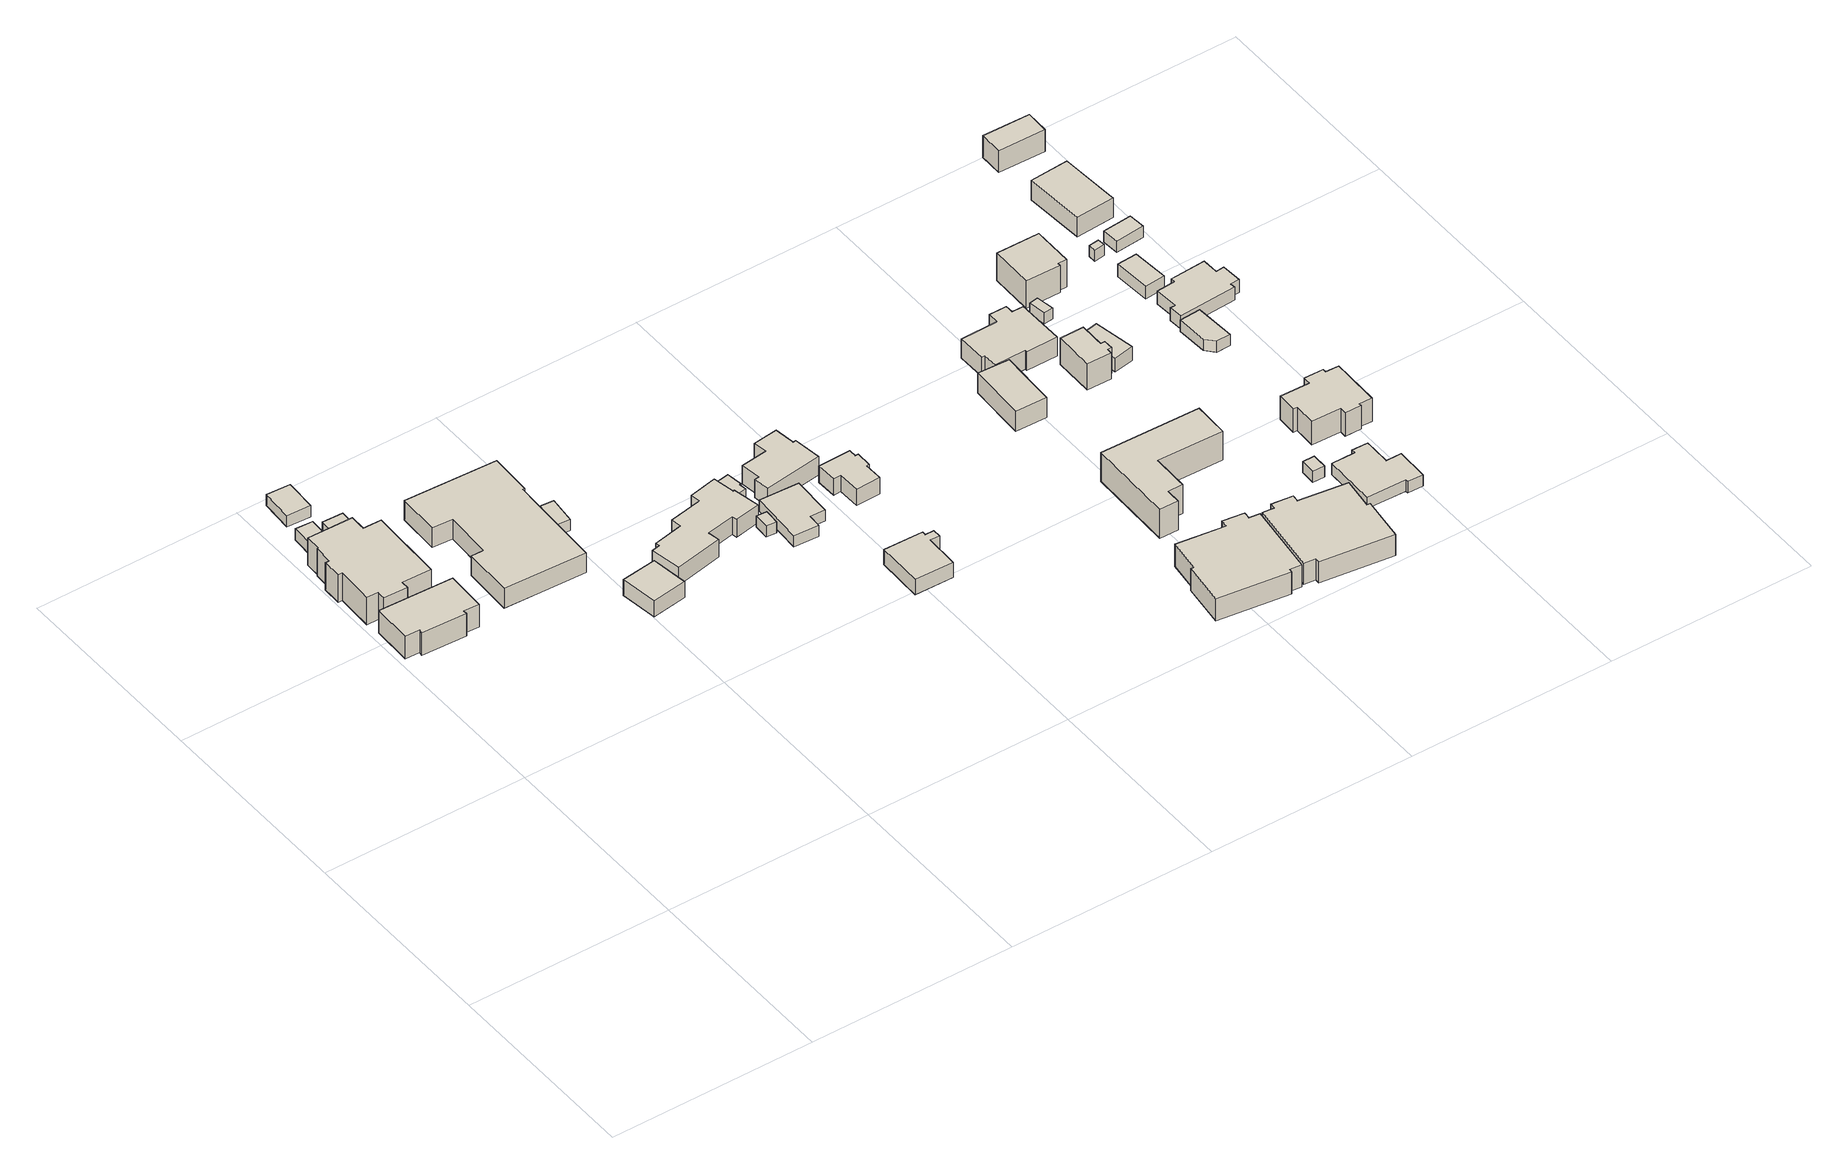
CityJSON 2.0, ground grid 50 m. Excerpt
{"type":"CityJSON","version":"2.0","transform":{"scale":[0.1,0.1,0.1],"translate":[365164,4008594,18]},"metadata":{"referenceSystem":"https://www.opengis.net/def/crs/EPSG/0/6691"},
"CityObjects":{
"building1":{"type":"Building","attributes":{"枝番":1,"利根川水系渡良瀬川洪水浸水想定区域（想定最大規模）.規模":"L2","利根川水系渡良瀬川洪水浸水想定区域（想定最大規模）.浸水ランク":"1","利根川水系渡良瀬川洪水浸水想定区域（想定最大規模）.浸水深":0.31,"利根川水系利根川洪水浸水想定区域（計画規模）.規模":"L1","利根川水系利根川洪水浸水想定区域（計画規模）.浸水ランク":"2","利根川水系利根川洪水浸水想定区域（計画規模）.浸水深":2.69,"利根川水系利根川洪水浸水想定区域（想定最大規模）.規模":"L2","利根川水系利根川洪水浸水想定区域（想定最大規模）.浸水ランク":"3","利根川水系利根川洪水浸水想定区域（想定最大規模）.浸水深":4.15,"usage":"441","measuredHeight":6.5,"BuildingDetails.prefecture":"10","BuildingDetails.city":"10207","BuildingDetails.surveyYear":2016},"geometry":[{"type":"Solid","lod":"1","boundaries":[[[[0,1,2,3,4,5,6,7]],[[6,8,9,7]],[[5,10,8,6]],[[4,11,10,5]],[[3,12,11,4]],[[2,13,12,3]],[[1,14,13,2]],[[0,15,14,1]],[[7,9,15,0]],[[8,10,11,12,13,14,15,9]]]]}]},
"building2":{"type":"Building","attributes":{"枝番":1,"利根川水系渡良瀬川洪水浸水想定区域（想定最大規模）.規模":"L2","利根川水系渡良瀬川洪水浸水想定区域（想定最大規模）.浸水ランク":"1","利根川水系渡良瀬川洪水浸水想定区域（想定最大規模）.浸水深":0.31,"利根川水系利根川洪水浸水想定区域（計画規模）.規模":"L1","利根川水系利根川洪水浸水想定区域（計画規模）.浸水ランク":"2","利根川水系利根川洪水浸水想定区域（計画規模）.浸水深":2.69,"利根川水系利根川洪水浸水想定区域（想定最大規模）.規模":"L2","利根川水系利根川洪水浸水想定区域（想定最大規模）.浸水ランク":"3","利根川水系利根川洪水浸水想定区域（想定最大規模）.浸水深":4.14,"usage":"441","measuredHeight":8.5,"BuildingDetails.prefecture":"10","BuildingDetails.city":"10207","BuildingDetails.surveyYear":2016},"geometry":[{"type":"Solid","lod":"1","boundaries":[[[[16,17,18,19,20,21,22,23,24,25,26,27,28,29,30,31]],[[30,32,33,31]],[[29,34,32,30]],[[28,35,34,29]],[[27,36,35,28]],[[26,37,36,27]],[[25,38,37,26]],[[24,39,38,25]],[[23,40,39,24]],[[22,41,40,23]],[[21,42,41,22]],[[20,43,42,21]],[[19,44,43,20]],[[18,45,44,19]],[[17,46,45,18]],[[16,47,46,17]],[[31,33,47,16]],[[32,34,35,36,37,38,39,40,41,42,43,44,45,46,47,33]]]]}]},
"building3":{"type":"Building","attributes":{"枝番":1,"利根川水系渡良瀬川洪水浸水想定区域（想定最大規模）.規模":"L2","利根川水系渡良瀬川洪水浸水想定区域（想定最大規模）.浸水ランク":"1","利根川水系渡良瀬川洪水浸水想定区域（想定最大規模）.浸水深":0.11,"利根川水系利根川洪水浸水想定区域（計画規模）.規模":"L1","利根川水系利根川洪水浸水想定区域（計画規模）.浸水ランク":"2","利根川水系利根川洪水浸水想定区域（計画規模）.浸水深":2.49,"利根川水系利根川洪水浸水想定区域（想定最大規模）.規模":"L2","利根川水系利根川洪水浸水想定区域（想定最大規模）.浸水ランク":"3","利根川水系利根川洪水浸水想定区域（想定最大規模）.浸水深":3.94,"BuildingDetails.prefecture":"10","BuildingDetails.city":"10207"},"geometry":[{"type":"Solid","lod":"1","boundaries":[[[[48,49,50,51]],[[50,52,53,51]],[[49,54,52,50]],[[48,55,54,49]],[[51,53,55,48]],[[52,54,55,53]]]]}]},
"building4":{"type":"Building","attributes":{"枝番":1,"利根川水系渡良瀬川洪水浸水想定区域（想定最大規模）.規模":"L2","利根川水系渡良瀬川洪水浸水想定区域（想定最大規模）.浸水ランク":"1","利根川水系渡良瀬川洪水浸水想定区域（想定最大規模）.浸水深":0.31,"利根川水系利根川洪水浸水想定区域（計画規模）.規模":"L1","利根川水系利根川洪水浸水想定区域（計画規模）.浸水ランク":"2","利根川水系利根川洪水浸水想定区域（計画規模）.浸水深":2.69,"利根川水系利根川洪水浸水想定区域（想定最大規模）.規模":"L2","利根川水系利根川洪水浸水想定区域（想定最大規模）.浸水ランク":"3","利根川水系利根川洪水浸水想定区域（想定最大規模）.浸水深":4.14,"measuredHeight":3.2,"BuildingDetails.prefecture":"10","BuildingDetails.city":"10207"},"geometry":[{"type":"Solid","lod":"1","boundaries":[[[[56,57,58,59]],[[58,60,61,59]],[[57,62,60,58]],[[56,63,62,57]],[[59,61,63,56]],[[60,62,63,61]]]]}]},
"building5":{"type":"Building","attributes":{"枝番":1,"利根川水系渡良瀬川洪水浸水想定区域（想定最大規模）.規模":"L2","利根川水系渡良瀬川洪水浸水想定区域（想定最大規模）.浸水ランク":"1","利根川水系渡良瀬川洪水浸水想定区域（想定最大規模）.浸水深":0.21,"利根川水系利根川洪水浸水想定区域（計画規模）.規模":"L1","利根川水系利根川洪水浸水想定区域（計画規模）.浸水ランク":"2","利根川水系利根川洪水浸水想定区域（計画規模）.浸水深":2.59,"利根川水系利根川洪水浸水想定区域（想定最大規模）.規模":"L2","利根川水系利根川洪水浸水想定区域（想定最大規模）.浸水ランク":"3","利根川水系利根川洪水浸水想定区域（想定最大規模）.浸水深":4.04,"BuildingDetails.prefecture":"10","BuildingDetails.city":"10207"},"geometry":[{"type":"Solid","lod":"1","boundaries":[[[[64,65,66,67]],[[66,68,69,67]],[[65,70,68,66]],[[64,71,70,65]],[[67,69,71,64]],[[68,70,71,69]]]]}]},
"building6":{"type":"Building","attributes":{"枝番":1,"利根川水系渡良瀬川洪水浸水想定区域（想定最大規模）.規模":"L2","利根川水系渡良瀬川洪水浸水想定区域（想定最大規模）.浸水ランク":"1","利根川水系渡良瀬川洪水浸水想定区域（想定最大規模）.浸水深":0.41,"利根川水系利根川洪水浸水想定区域（計画規模）.規模":"L1","利根川水系利根川洪水浸水想定区域（計画規模）.浸水ランク":"2","利根川水系利根川洪水浸水想定区域（計画規模）.浸水深":2.8,"利根川水系利根川洪水浸水想定区域（想定最大規模）.規模":"L2","利根川水系利根川洪水浸水想定区域（想定最大規模）.浸水ランク":"3","利根川水系利根川洪水浸水想定区域（想定最大規模）.浸水深":4.26,"usage":"441","measuredHeight":10.8,"BuildingDetails.prefecture":"10","BuildingDetails.city":"10207","BuildingDetails.surveyYear":2016},"geometry":[{"type":"Solid","lod":"1","boundaries":[[[[72,73,74,75,76,77,78,79,80,81]],[[80,82,83,81]],[[79,84,82,80]],[[78,85,84,79]],[[77,86,85,78]],[[76,87,86,77]],[[75,88,87,76]],[[74,89,88,75]],[[73,90,89,74]],[[72,91,90,73]],[[81,83,91,72]],[[82,84,85,86,87,88,89,90,91,83]]]]}]},
"building7":{"type":"Building","attributes":{"枝番":1,"利根川水系渡良瀬川洪水浸水想定区域（想定最大規模）.規模":"L2","利根川水系渡良瀬川洪水浸水想定区域（想定最大規模）.浸水ランク":"2","利根川水系渡良瀬川洪水浸水想定区域（想定最大規模）.浸水深":0.71,"利根川水系渡良瀬川洪水浸水想定区域（想定最大規模）.継続時間":8.7,"利根川水系利根川洪水浸水想定区域（計画規模）.規模":"L1","利根川水系利根川洪水浸水想定区域（計画規模）.浸水ランク":"3","利根川水系利根川洪水浸水想定区域（計画規模）.浸水深":3.11,"利根川水系利根川洪水浸水想定区域（想定最大規模）.規模":"L2","利根川水系利根川洪水浸水想定区域（想定最大規模）.浸水ランク":"3","利根川水系利根川洪水浸水想定区域（想定最大規模）.浸水深":4.58,"usage":"411","measuredHeight":5,"BuildingDetails.prefecture":"10","BuildingDetails.city":"10207","BuildingDetails.surveyYear":2016},"geometry":[{"type":"Solid","lod":"1","boundaries":[[[[92,93,94,95]],[[94,96,97,95]],[[93,98,96,94]],[[92,99,98,93]],[[95,97,99,92]],[[96,98,99,97]]]]}]},
"building8":{"type":"Building","attributes":{"枝番":1,"利根川水系渡良瀬川洪水浸水想定区域（想定最大規模）.規模":"L2","利根川水系渡良瀬川洪水浸水想定区域（想定最大規模）.浸水ランク":"1","利根川水系渡良瀬川洪水浸水想定区域（想定最大規模）.浸水深":0.11,"利根川水系利根川洪水浸水想定区域（計画規模）.規模":"L1","利根川水系利根川洪水浸水想定区域（計画規模）.浸水ランク":"2","利根川水系利根川洪水浸水想定区域（計画規模）.浸水深":2.5,"利根川水系利根川洪水浸水想定区域（想定最大規模）.規模":"L2","利根川水系利根川洪水浸水想定区域（想定最大規模）.浸水ランク":"3","利根川水系利根川洪水浸水想定区域（想定最大規模）.浸水深":3.96,"measuredHeight":3.2,"BuildingDetails.prefecture":"10","BuildingDetails.city":"10207"},"geometry":[{"type":"Solid","lod":"1","boundaries":[[[[100,101,102,103]],[[102,104,105,103]],[[101,106,104,102]],[[100,107,106,101]],[[103,105,107,100]],[[104,106,107,105]]]]}]},
"building9":{"type":"Building","attributes":{"枝番":1,"利根川水系渡良瀬川洪水浸水想定区域（想定最大規模）.規模":"L2","利根川水系渡良瀬川洪水浸水想定区域（想定最大規模）.浸水ランク":"2","利根川水系渡良瀬川洪水浸水想定区域（想定最大規模）.浸水深":0.71,"利根川水系渡良瀬川洪水浸水想定区域（想定最大規模）.継続時間":14.9,"利根川水系利根川洪水浸水想定区域（計画規模）.規模":"L1","利根川水系利根川洪水浸水想定区域（計画規模）.浸水ランク":"3","利根川水系利根川洪水浸水想定区域（計画規模）.浸水深":3.09,"利根川水系利根川洪水浸水想定区域（想定最大規模）.規模":"L2","利根川水系利根川洪水浸水想定区域（想定最大規模）.浸水ランク":"3","利根川水系利根川洪水浸水想定区域（想定最大規模）.浸水深":4.55,"usage":"411","measuredHeight":7.4,"BuildingDetails.prefecture":"10","BuildingDetails.city":"10207","BuildingDetails.surveyYear":2016},"geometry":[{"type":"Solid","lod":"1","boundaries":[[[[108,109,110,111,112,113,114,115,116,117,118,119,120,121,122,123]],[[122,124,125,123]],[[121,126,124,122]],[[120,127,126,121]],[[119,128,127,120]],[[118,129,128,119]],[[117,130,129,118]],[[116,131,130,117]],[[115,132,131,116]],[[114,133,132,115]],[[113,134,133,114]],[[112,135,134,113]],[[111,136,135,112]],[[110,137,136,111]],[[109,138,137,110]],[[108,139,138,109]],[[123,125,139,108]],[[124,126,127,128,129,130,131,132,133,134,135,136,137,138,139,125]]]]}]},
"building10":{"type":"Building","attributes":{"枝番":1,"利根川水系渡良瀬川洪水浸水想定区域（想定最大規模）.規模":"L2","利根川水系渡良瀬川洪水浸水想定区域（想定最大規模）.浸水ランク":"2","利根川水系渡良瀬川洪水浸水想定区域（想定最大規模）.浸水深":0.71,"利根川水系渡良瀬川洪水浸水想定区域（想定最大規模）.継続時間":14.9,"利根川水系利根川洪水浸水想定区域（計画規模）.規模":"L1","利根川水系利根川洪水浸水想定区域（計画規模）.浸水ランク":"3","利根川水系利根川洪水浸水想定区域（計画規模）.浸水深":3.11,"利根川水系利根川洪水浸水想定区域（想定最大規模）.規模":"L2","利根川水系利根川洪水浸水想定区域（想定最大規模）.浸水ランク":"3","利根川水系利根川洪水浸水想定区域（想定最大規模）.浸水深":4.57,"measuredHeight":3.1,"BuildingDetails.prefecture":"10","BuildingDetails.city":"10207"},"geometry":[{"type":"Solid","lod":"1","boundaries":[[[[140,141,142,143]],[[142,144,145,143]],[[141,146,144,142]],[[140,147,146,141]],[[143,145,147,140]],[[144,146,147,145]]]]}]},
"building11":{"type":"Building","attributes":{"枝番":1,"利根川水系渡良瀬川洪水浸水想定区域（想定最大規模）.規模":"L2","利根川水系渡良瀬川洪水浸水想定区域（想定最大規模）.浸水ランク":"2","利根川水系渡良瀬川洪水浸水想定区域（想定最大規模）.浸水深":0.81,"利根川水系渡良瀬川洪水浸水想定区域（想定最大規模）.継続時間":14.9,"利根川水系利根川洪水浸水想定区域（計画規模）.規模":"L1","利根川水系利根川洪水浸水想定区域（計画規模）.浸水ランク":"3","利根川水系利根川洪水浸水想定区域（計画規模）.浸水深":3.18,"利根川水系利根川洪水浸水想定区域（想定最大規模）.規模":"L2","利根川水系利根川洪水浸水想定区域（想定最大規模）.浸水ランク":"3","利根川水系利根川洪水浸水想定区域（想定最大規模）.浸水深":4.63,"BuildingDetails.prefecture":"10","BuildingDetails.city":"10207"},"geometry":[{"type":"Solid","lod":"1","boundaries":[[[[148,149,150,151,152,153,154,155]],[[154,156,157,155]],[[153,158,156,154]],[[152,159,158,153]],[[151,160,159,152]],[[150,161,160,151]],[[149,162,161,150]],[[148,163,162,149]],[[155,157,163,148]],[[156,158,159,160,161,162,163,157]]]]}]},
"building12":{"type":"Building","attributes":{"枝番":1,"利根川水系渡良瀬川洪水浸水想定区域（想定最大規模）.規模":"L2","利根川水系渡良瀬川洪水浸水想定区域（想定最大規模）.浸水ランク":"2","利根川水系渡良瀬川洪水浸水想定区域（想定最大規模）.浸水深":0.81,"利根川水系渡良瀬川洪水浸水想定区域（想定最大規模）.継続時間":16.5,"利根川水系利根川洪水浸水想定区域（計画規模）.規模":"L1","利根川水系利根川洪水浸水想定区域（計画規模）.浸水ランク":"3","利根川水系利根川洪水浸水想定区域（計画規模）.浸水深":3.21,"利根川水系利根川洪水浸水想定区域（想定最大規模）.規模":"L2","利根川水系利根川洪水浸水想定区域（想定最大規模）.浸水ランク":"3","利根川水系利根川洪水浸水想定区域（想定最大規模）.浸水深":4.67,"usage":"411","measuredHeight":5.8,"BuildingDetails.prefecture":"10","BuildingDetails.city":"10207","BuildingDetails.surveyYear":2016},"geometry":[{"type":"Solid","lod":"1","boundaries":[[[[164,165,166,167,168,169]],[[168,170,171,169]],[[167,172,170,168]],[[166,173,172,167]],[[165,174,173,166]],[[164,175,174,165]],[[169,171,175,164]],[[170,172,173,174,175,171]]]]}]},
"building13":{"type":"Building","attributes":{"枝番":1,"利根川水系渡良瀬川洪水浸水想定区域（想定最大規模）.規模":"L2","利根川水系渡良瀬川洪水浸水想定区域（想定最大規模）.浸水ランク":"2","利根川水系渡良瀬川洪水浸水想定区域（想定最大規模）.浸水深":1.21,"利根川水系渡良瀬川洪水浸水想定区域（想定最大規模）.継続時間":19.3,"利根川水系利根川洪水浸水想定区域（計画規模）.規模":"L1","利根川水系利根川洪水浸水想定区域（計画規模）.浸水ランク":"3","利根川水系利根川洪水浸水想定区域（計画規模）.浸水深":3.6,"利根川水系利根川洪水浸水想定区域（想定最大規模）.規模":"L2","利根川水系利根川洪水浸水想定区域（想定最大規模）.浸水ランク":"4","利根川水系利根川洪水浸水想定区域（想定最大規模）.浸水深":5.05,"usage":"411","measuredHeight":4.7,"BuildingDetails.prefecture":"10","BuildingDetails.city":"10207","BuildingDetails.surveyYear":2016},"geometry":[{"type":"Solid","lod":"1","boundaries":[[[[176,177,178,179,180,181,182,183]],[[182,184,185,183]],[[181,186,184,182]],[[180,187,186,181]],[[179,188,187,180]],[[178,189,188,179]],[[177,190,189,178]],[[176,191,190,177]],[[183,185,191,176]],[[184,186,187,188,189,190,191,185]]]]}]},
"building14":{"type":"Building","attributes":{"枝番":1,"利根川水系渡良瀬川洪水浸水想定区域（想定最大規模）.規模":"L2","利根川水系渡良瀬川洪水浸水想定区域（想定最大規模）.浸水ランク":"2","利根川水系渡良瀬川洪水浸水想定区域（想定最大規模）.浸水深":0.91,"利根川水系渡良瀬川洪水浸水想定区域（想定最大規模）.継続時間":16.5,"利根川水系利根川洪水浸水想定区域（計画規模）.規模":"L1","利根川水系利根川洪水浸水想定区域（計画規模）.浸水ランク":"3","利根川水系利根川洪水浸水想定区域（計画規模）.浸水深":3.28,"利根川水系利根川洪水浸水想定区域（想定最大規模）.規模":"L2","利根川水系利根川洪水浸水想定区域（想定最大規模）.浸水ランク":"3","利根川水系利根川洪水浸水想定区域（想定最大規模）.浸水深":4.73,"usage":"411","measuredHeight":7.2,"BuildingDetails.prefecture":"10","BuildingDetails.city":"10207","BuildingDetails.surveyYear":2016},"geometry":[{"type":"Solid","lod":"1","boundaries":[[[[192,193,194,195,196,197,198,199,200,201]],[[200,202,203,201]],[[199,204,202,200]],[[198,205,204,199]],[[197,206,205,198]],[[196,207,206,197]],[[195,208,207,196]],[[194,209,208,195]],[[193,210,209,194]],[[192,211,210,193]],[[201,203,211,192]],[[202,204,205,206,207,208,209,210,211,203]]]]}]},
"building15":{"type":"Building","attributes":{"枝番":1,"利根川水系渡良瀬川洪水浸水想定区域（想定最大規模）.規模":"L2","利根川水系渡良瀬川洪水浸水想定区域（想定最大規模）.浸水ランク":"2","利根川水系渡良瀬川洪水浸水想定区域（想定最大規模）.浸水深":0.81,"利根川水系渡良瀬川洪水浸水想定区域（想定最大規模）.継続時間":16.5,"利根川水系利根川洪水浸水想定区域（計画規模）.規模":"L1","利根川水系利根川洪水浸水想定区域（計画規模）.浸水ランク":"3","利根川水系利根川洪水浸水想定区域（計画規模）.浸水深":3.2,"利根川水系利根川洪水浸水想定区域（想定最大規模）.規模":"L2","利根川水系利根川洪水浸水想定区域（想定最大規模）.浸水ランク":"3","利根川水系利根川洪水浸水想定区域（想定最大規模）.浸水深":4.65,"usage":"411","measuredHeight":5.6,"BuildingDetails.prefecture":"10","BuildingDetails.city":"10207","BuildingDetails.surveyYear":2016},"geometry":[{"type":"Solid","lod":"1","boundaries":[[[[212,213,214,215,216,217,218,219,220,221]],[[220,222,223,221]],[[219,224,222,220]],[[218,225,224,219]],[[217,226,225,218]],[[216,227,226,217]],[[215,228,227,216]],[[214,229,228,215]],[[213,230,229,214]],[[212,231,230,213]],[[221,223,231,212]],[[222,224,225,226,227,228,229,230,231,223]]]]}]},
"building16":{"type":"Building","attributes":{"枝番":1,"利根川水系渡良瀬川洪水浸水想定区域（想定最大規模）.規模":"L2","利根川水系渡良瀬川洪水浸水想定区域（想定最大規模）.浸水ランク":"2","利根川水系渡良瀬川洪水浸水想定区域（想定最大規模）.浸水深":0.61,"利根川水系利根川洪水浸水想定区域（計画規模）.規模":"L1","利根川水系利根川洪水浸水想定区域（計画規模）.浸水ランク":"2","利根川水系利根川洪水浸水想定区域（計画規模）.浸水深":2.24,"利根川水系利根川洪水浸水想定区域（想定最大規模）.規模":"L2","利根川水系利根川洪水浸水想定区域（想定最大規模）.浸水ランク":"3","利根川水系利根川洪水浸水想定区域（想定最大規模）.浸水深":3.72,"usage":"422","measuredHeight":7.4,"BuildingDetails.prefecture":"10","BuildingDetails.city":"10207","BuildingDetails.surveyYear":2016},"geometry":[{"type":"Solid","lod":"1","boundaries":[[[[232,233,234,235,236,237,238,239,240,241,242,243]],[[242,244,245,243]],[[241,246,244,242]],[[240,247,246,241]],[[239,248,247,240]],[[238,249,248,239]],[[237,250,249,238]],[[236,251,250,237]],[[235,252,251,236]],[[234,253,252,235]],[[233,254,253,234]],[[232,255,254,233]],[[243,245,255,232]],[[244,246,247,248,249,250,251,252,253,254,255,245]]]]}]},
"building17":{"type":"Building","attributes":{"枝番":1,"利根川水系渡良瀬川洪水浸水想定区域（想定最大規模）.規模":"L2","利根川水系渡良瀬川洪水浸水想定区域（想定最大規模）.浸水ランク":"1","利根川水系渡良瀬川洪水浸水想定区域（想定最大規模）.浸水深":0.11,"利根川水系利根川洪水浸水想定区域（計画規模）.規模":"L1","利根川水系利根川洪水浸水想定区域（計画規模）.浸水ランク":"2","利根川水系利根川洪水浸水想定区域（計画規模）.浸水深":2.48,"利根川水系利根川洪水浸水想定区域（想定最大規模）.規模":"L2","利根川水系利根川洪水浸水想定区域（想定最大規模）.浸水ランク":"3","利根川水系利根川洪水浸水想定区域（想定最大規模）.浸水深":3.93,"usage":"411","measuredHeight":6.4,"BuildingDetails.prefecture":"10","BuildingDetails.city":"10207","BuildingDetails.surveyYear":2016},"geometry":[{"type":"Solid","lod":"1","boundaries":[[[[256,257,258,259]],[[258,260,261,259]],[[257,262,260,258]],[[256,263,262,257]],[[259,261,263,256]],[[260,262,263,261]]]]}]},
"building18":{"type":"Building","attributes":{"枝番":1,"利根川水系渡良瀬川洪水浸水想定区域（想定最大規模）.規模":"L2","利根川水系渡良瀬川洪水浸水想定区域（想定最大規模）.浸水ランク":"1","利根川水系渡良瀬川洪水浸水想定区域（想定最大規模）.浸水深":0.11,"利根川水系利根川洪水浸水想定区域（計画規模）.規模":"L1","利根川水系利根川洪水浸水想定区域（計画規模）.浸水ランク":"2","利根川水系利根川洪水浸水想定区域（計画規模）.浸水深":2.49,"利根川水系利根川洪水浸水想定区域（想定最大規模）.規模":"L2","利根川水系利根川洪水浸水想定区域（想定最大規模）.浸水ランク":"3","利根川水系利根川洪水浸水想定区域（想定最大規模）.浸水深":3.94,"usage":"422","measuredHeight":8,"BuildingDetails.prefecture":"10","BuildingDetails.city":"10207","BuildingDetails.surveyYear":2016},"geometry":[{"type":"Solid","lod":"1","boundaries":[[[[264,265,266,267,268,269,270,271]],[[270,272,273,271]],[[269,274,272,270]],[[268,275,274,269]],[[267,276,275,268]],[[266,277,276,267]],[[265,278,277,266]],[[264,279,278,265]],[[271,273,279,264]],[[272,274,275,276,277,278,279,273]]]]}]},
"building19":{"type":"Building","attributes":{"枝番":1,"利根川水系渡良瀬川洪水浸水想定区域（想定最大規模）.規模":"L2","利根川水系渡良瀬川洪水浸水想定区域（想定最大規模）.浸水ランク":"1","利根川水系渡良瀬川洪水浸水想定区域（想定最大規模）.浸水深":0.01,"利根川水系利根川洪水浸水想定区域（計画規模）.規模":"L1","利根川水系利根川洪水浸水想定区域（計画規模）.浸水ランク":"2","利根川水系利根川洪水浸水想定区域（計画規模）.浸水深":2.24,"利根川水系利根川洪水浸水想定区域（想定最大規模）.規模":"L2","利根川水系利根川洪水浸水想定区域（想定最大規模）.浸水ランク":"3","利根川水系利根川洪水浸水想定区域（想定最大規模）.浸水深":3.72,"usage":"422","measuredHeight":7.2,"BuildingDetails.prefecture":"10","BuildingDetails.city":"10207","BuildingDetails.surveyYear":2016},"geometry":[{"type":"Solid","lod":"1","boundaries":[[[[280,281,282,283,284,285,286,287,288,289,290,291]],[[290,292,293,291]],[[289,294,292,290]],[[288,295,294,289]],[[287,296,295,288]],[[286,297,296,287]],[[285,298,297,286]],[[284,299,298,285]],[[283,300,299,284]],[[282,301,300,283]],[[281,302,301,282]],[[280,303,302,281]],[[291,293,303,280]],[[292,294,295,296,297,298,299,300,301,302,303,293]]]]}]},
"building20":{"type":"Building","attributes":{"枝番":1,"利根川水系渡良瀬川洪水浸水想定区域（想定最大規模）.規模":"L2","利根川水系渡良瀬川洪水浸水想定区域（想定最大規模）.浸水ランク":"1","利根川水系渡良瀬川洪水浸水想定区域（想定最大規模）.浸水深":0.01,"利根川水系利根川洪水浸水想定区域（計画規模）.規模":"L1","利根川水系利根川洪水浸水想定区域（計画規模）.浸水ランク":"2","利根川水系利根川洪水浸水想定区域（計画規模）.浸水深":2.28,"利根川水系利根川洪水浸水想定区域（想定最大規模）.規模":"L2","利根川水系利根川洪水浸水想定区域（想定最大規模）.浸水ランク":"3","利根川水系利根川洪水浸水想定区域（想定最大規模）.浸水深":3.73,"usage":"411","measuredHeight":8.4,"BuildingDetails.prefecture":"10","BuildingDetails.city":"10207","BuildingDetails.surveyYear":2016},"geometry":[{"type":"Solid","lod":"1","boundaries":[[[[304,305,306,307,308,309,310,311,312,313,314,315]],[[314,316,317,315]],[[313,318,316,314]],[[312,319,318,313]],[[311,320,319,312]],[[310,321,320,311]],[[309,322,321,310]],[[308,323,322,309]],[[307,324,323,308]],[[306,325,324,307]],[[305,326,325,306]],[[304,327,326,305]],[[315,317,327,304]],[[316,318,319,320,321,322,323,324,325,326,327,317]]]]}]},
"building21":{"type":"Building","attributes":{"枝番":1,"利根川水系渡良瀬川洪水浸水想定区域（想定最大規模）.規模":"L2","利根川水系渡良瀬川洪水浸水想定区域（想定最大規模）.浸水ランク":"1","利根川水系渡良瀬川洪水浸水想定区域（想定最大規模）.浸水深":0.11,"利根川水系利根川洪水浸水想定区域（計画規模）.規模":"L1","利根川水系利根川洪水浸水想定区域（計画規模）.浸水ランク":"2","利根川水系利根川洪水浸水想定区域（計画規模）.浸水深":2.49,"利根川水系利根川洪水浸水想定区域（想定最大規模）.規模":"L2","利根川水系利根川洪水浸水想定区域（想定最大規模）.浸水ランク":"3","利根川水系利根川洪水浸水想定区域（想定最大規模）.浸水深":3.94,"usage":"411","measuredHeight":7.3,"BuildingDetails.prefecture":"10","BuildingDetails.city":"10207","BuildingDetails.surveyYear":2016},"geometry":[{"type":"Solid","lod":"1","boundaries":[[[[328,329,330,331,332,333,334,335]],[[334,336,337,335]],[[333,338,336,334]],[[332,339,338,333]],[[331,340,339,332]],[[330,341,340,331]],[[329,342,341,330]],[[328,343,342,329]],[[335,337,343,328]],[[336,338,339,340,341,342,343,337]]]]}]},
"building22":{"type":"Building","attributes":{"枝番":1,"利根川水系渡良瀬川洪水浸水想定区域（想定最大規模）.規模":"L2","利根川水系利根川洪水浸水想定区域（計画規模）.規模":"L1","利根川水系利根川洪水浸水想定区域（計画規模）.浸水ランク":"2","利根川水系利根川洪水浸水想定区域（計画規模）.浸水深":2.2,"利根川水系利根川洪水浸水想定区域（想定最大規模）.規模":"L2","利根川水系利根川洪水浸水想定区域（想定最大規模）.浸水ランク":"3","利根川水系利根川洪水浸水想定区域（想定最大規模）.浸水深":3.66,"BuildingDetails.prefecture":"10","BuildingDetails.city":"10207"},"geometry":[{"type":"Solid","lod":"1","boundaries":[[[[344,345,346,347]],[[346,348,349,347]],[[345,350,348,346]],[[344,351,350,345]],[[347,349,351,344]],[[348,350,351,349]]]]}]},
"building23":{"type":"Building","attributes":{"枝番":1,"利根川水系渡良瀬川洪水浸水想定区域（想定最大規模）.規模":"L2","利根川水系渡良瀬川洪水浸水想定区域（想定最大規模）.浸水ランク":"1","利根川水系渡良瀬川洪水浸水想定区域（想定最大規模）.浸水深":0.31,"利根川水系利根川洪水浸水想定区域（計画規模）.規模":"L1","利根川水系利根川洪水浸水想定区域（計画規模）.浸水ランク":"2","利根川水系利根川洪水浸水想定区域（計画規模）.浸水深":2.68,"利根川水系利根川洪水浸水想定区域（想定最大規模）.規模":"L2","利根川水系利根川洪水浸水想定区域（想定最大規模）.浸水ランク":"3","利根川水系利根川洪水浸水想定区域（想定最大規模）.浸水深":4.12,"usage":"411","measuredHeight":3.9,"BuildingDetails.prefecture":"10","BuildingDetails.city":"10207","BuildingDetails.surveyYear":2016},"geometry":[{"type":"Solid","lod":"1","boundaries":[[[[352,353,354,355]],[[354,356,357,355]],[[353,358,356,354]],[[352,359,358,353]],[[355,357,359,352]],[[356,358,359,357]]]]}]},
"building24":{"type":"Building","attributes":{"枝番":1,"利根川水系渡良瀬川洪水浸水想定区域（想定最大規模）.規模":"L2","利根川水系渡良瀬川洪水浸水想定区域（想定最大規模）.浸水ランク":"1","利根川水系渡良瀬川洪水浸水想定区域（想定最大規模）.浸水深":0.11,"利根川水系利根川洪水浸水想定区域（計画規模）.規模":"L1","利根川水系利根川洪水浸水想定区域（計画規模）.浸水ランク":"2","利根川水系利根川洪水浸水想定区域（計画規模）.浸水深":2.28,"利根川水系利根川洪水浸水想定区域（想定最大規模）.規模":"L2","利根川水系利根川洪水浸水想定区域（想定最大規模）.浸水ランク":"3","利根川水系利根川洪水浸水想定区域（想定最大規模）.浸水深":3.73,"BuildingDetails.prefecture":"10","BuildingDetails.city":"10207"},"geometry":[{"type":"Solid","lod":"1","boundaries":[[[[360,361,362,363]],[[362,364,365,363]],[[361,366,364,362]],[[360,367,366,361]],[[363,365,367,360]],[[364,366,367,365]]]]}]},
"building25":{"type":"Building","attributes":{"枝番":1,"利根川水系渡良瀬川洪水浸水想定区域（想定最大規模）.規模":"L2","利根川水系渡良瀬川洪水浸水想定区域（想定最大規模）.浸水ランク":"1","利根川水系渡良瀬川洪水浸水想定区域（想定最大規模）.浸水深":0.21,"利根川水系利根川洪水浸水想定区域（計画規模）.規模":"L1","利根川水系利根川洪水浸水想定区域（計画規模）.浸水ランク":"2","利根川水系利根川洪水浸水想定区域（計画規模）.浸水深":2.6,"利根川水系利根川洪水浸水想定区域（想定最大規模）.規模":"L2","利根川水系利根川洪水浸水想定区域（想定最大規模）.浸水ランク":"3","利根川水系利根川洪水浸水想定区域（想定最大規模）.浸水深":4.06,"usage":"411","measuredHeight":5.2,"BuildingDetails.prefecture":"10","BuildingDetails.city":"10207","BuildingDetails.surveyYear":2016},"geometry":[{"type":"Solid","lod":"1","boundaries":[[[[368,369,370,371,372,373,374,375,376,377]],[[376,378,379,377]],[[375,380,378,376]],[[374,381,380,375]],[[373,382,381,374]],[[372,383,382,373]],[[371,384,383,372]],[[370,385,384,371]],[[369,386,385,370]],[[368,387,386,369]],[[377,379,387,368]],[[378,380,381,382,383,384,385,386,387,379]]]]}]},
"building26":{"type":"Building","attributes":{"枝番":1,"利根川水系渡良瀬川洪水浸水想定区域（想定最大規模）.規模":"L2","利根川水系渡良瀬川洪水浸水想定区域（想定最大規模）.浸水ランク":"2","利根川水系渡良瀬川洪水浸水想定区域（想定最大規模）.浸水深":0.51,"利根川水系渡良瀬川洪水浸水想定区域（想定最大規模）.継続時間":15.3,"利根川水系利根川洪水浸水想定区域（計画規模）.規模":"L1","利根川水系利根川洪水浸水想定区域（計画規模）.浸水ランク":"2","利根川水系利根川洪水浸水想定区域（計画規模）.浸水深":2.88,"利根川水系利根川洪水浸水想定区域（想定最大規模）.規模":"L2","利根川水系利根川洪水浸水想定区域（想定最大規模）.浸水ランク":"3","利根川水系利根川洪水浸水想定区域（想定最大規模）.浸水深":4.32,"usage":"411","measuredHeight":8.2,"BuildingDetails.prefecture":"10","BuildingDetails.city":"10207","BuildingDetails.surveyYear":2016},"geometry":[{"type":"Solid","lod":"1","boundaries":[[[[388,389,390,391,392,393]],[[392,394,395,393]],[[391,396,394,392]],[[390,397,396,391]],[[389,398,397,390]],[[388,399,398,389]],[[393,395,399,388]],[[394,396,397,398,399,395]]]]}]},
"building27":{"type":"Building","attributes":{"枝番":1,"利根川水系渡良瀬川洪水浸水想定区域（想定最大規模）.規模":"L2","利根川水系渡良瀬川洪水浸水想定区域（想定最大規模）.浸水ランク":"1","利根川水系渡良瀬川洪水浸水想定区域（想定最大規模）.浸水深":0.01,"利根川水系利根川洪水浸水想定区域（計画規模）.規模":"L1","利根川水系利根川洪水浸水想定区域（計画規模）.浸水ランク":"2","利根川水系利根川洪水浸水想定区域（計画規模）.浸水深":2.39,"利根川水系利根川洪水浸水想定区域（想定最大規模）.規模":"L2","利根川水系利根川洪水浸水想定区域（想定最大規模）.浸水ランク":"3","利根川水系利根川洪水浸水想定区域（想定最大規模）.浸水深":3.84,"usage":"411","measuredHeight":7.9,"BuildingDetails.prefecture":"10","BuildingDetails.city":"10207","BuildingDetails.surveyYear":2016},"geometry":[{"type":"Solid","lod":"1","boundaries":[[[[400,401,402,403,404,405,406,407,408,409,410,411,412,413]],[[412,414,415,413]],[[411,416,414,412]],[[410,417,416,411]],[[409,418,417,410]],[[408,419,418,409]],[[407,420,419,408]],[[406,421,420,407]],[[405,422,421,406]],[[404,423,422,405]],[[403,424,423,404]],[[402,425,424,403]],[[401,426,425,402]],[[400,427,426,401]],[[413,415,427,400]],[[414,416,417,418,419,420,421,422,423,424,425,426,427,415]]]]}]},
"building28":{"type":"Building","attributes":{"枝番":1,"利根川水系渡良瀬川洪水浸水想定区域（想定最大規模）.規模":"L2","利根川水系渡良瀬川洪水浸水想定区域（想定最大規模）.浸水ランク":"2","利根川水系渡良瀬川洪水浸水想定区域（想定最大規模）.浸水深":0.61,"利根川水系渡良瀬川洪水浸水想定区域（想定最大規模）.継続時間":5.1,"利根川水系利根川洪水浸水想定区域（計画規模）.規模":"L1","利根川水系利根川洪水浸水想定区域（計画規模）.浸水ランク":"2","利根川水系利根川洪水浸水想定区域（計画規模）.浸水深":2.99,"利根川水系利根川洪水浸水想定区域（想定最大規模）.規模":"L2","利根川水系利根川洪水浸水想定区域（想定最大規模）.浸水ランク":"3","利根川水系利根川洪水浸水想定区域（想定最大規模）.浸水深":4.44,"usage":"411","BuildingDetails.prefecture":"10","BuildingDetails.city":"10207","BuildingDetails.surveyYear":2016},"geometry":[{"type":"Solid","lod":"1","boundaries":[[[[428,429,430,431,432]],[[431,433,434,432]],[[430,435,433,431]],[[429,436,435,430]],[[428,437,436,429]],[[432,434,437,428]],[[433,435,436,437,434]]]]}]},
"building29":{"type":"Building","attributes":{"枝番":1,"利根川水系渡良瀬川洪水浸水想定区域（想定最大規模）.規模":"L2","利根川水系渡良瀬川洪水浸水想定区域（想定最大規模）.浸水ランク":"1","利根川水系渡良瀬川洪水浸水想定区域（想定最大規模）.浸水深":0.21,"利根川水系渡良瀬川洪水浸水想定区域（想定最大規模）.継続時間":2.7,"利根川水系利根川洪水浸水想定区域（計画規模）.規模":"L1","利根川水系利根川洪水浸水想定区域（計画規模）.浸水ランク":"2","利根川水系利根川洪水浸水想定区域（計画規模）.浸水深":2.58,"利根川水系利根川洪水浸水想定区域（想定最大規模）.規模":"L2","利根川水系利根川洪水浸水想定区域（想定最大規模）.浸水ランク":"3","利根川水系利根川洪水浸水想定区域（想定最大規模）.浸水深":4.03,"usage":"401","measuredHeight":3.8,"BuildingDetails.prefecture":"10","BuildingDetails.city":"10207","BuildingDetails.surveyYear":2016},"geometry":[{"type":"Solid","lod":"1","boundaries":[[[[438,439,440,441]],[[440,442,443,441]],[[439,444,442,440]],[[438,445,444,439]],[[441,443,445,438]],[[442,444,445,443]]]]}]},
"building30":{"type":"Building","attributes":{"枝番":1,"利根川水系渡良瀬川洪水浸水想定区域（想定最大規模）.規模":"L2","利根川水系渡良瀬川洪水浸水想定区域（想定最大規模）.浸水ランク":"1","利根川水系渡良瀬川洪水浸水想定区域（想定最大規模）.浸水深":0.11,"利根川水系利根川洪水浸水想定区域（計画規模）.規模":"L1","利根川水系利根川洪水浸水想定区域（計画規模）.浸水ランク":"2","利根川水系利根川洪水浸水想定区域（計画規模）.浸水深":2.48,"利根川水系利根川洪水浸水想定区域（想定最大規模）.規模":"L2","利根川水系利根川洪水浸水想定区域（想定最大規模）.浸水ランク":"3","利根川水系利根川洪水浸水想定区域（想定最大規模）.浸水深":3.93,"BuildingDetails.prefecture":"10","BuildingDetails.city":"10207"},"geometry":[{"type":"Solid","lod":"1","boundaries":[[[[446,447,448,449]],[[448,450,451,449]],[[447,452,450,448]],[[446,453,452,447]],[[449,451,453,446]],[[450,452,453,451]]]]}]},
"building31":{"type":"Building","attributes":{"枝番":1,"利根川水系渡良瀬川洪水浸水想定区域（想定最大規模）.規模":"L2","利根川水系渡良瀬川洪水浸水想定区域（想定最大規模）.浸水ランク":"2","利根川水系渡良瀬川洪水浸水想定区域（想定最大規模）.浸水深":0.61,"利根川水系渡良瀬川洪水浸水想定区域（想定最大規模）.継続時間":2.7,"利根川水系利根川洪水浸水想定区域（計画規模）.規模":"L1","利根川水系利根川洪水浸水想定区域（計画規模）.浸水ランク":"2","利根川水系利根川洪水浸水想定区域（計画規模）.浸水深":2.98,"利根川水系利根川洪水浸水想定区域（想定最大規模）.規模":"L2","利根川水系利根川洪水浸水想定区域（想定最大規模）.浸水ランク":"3","利根川水系利根川洪水浸水想定区域（想定最大規模）.浸水深":4.43,"usage":"411","measuredHeight":5.9,"BuildingDetails.prefecture":"10","BuildingDetails.city":"10207","BuildingDetails.surveyYear":2016},"geometry":[{"type":"Solid","lod":"1","boundaries":[[[[454,455,456,457,458,459,460,461,462,463,464,465]],[[464,466,467,465]],[[463,468,466,464]],[[462,469,468,463]],[[461,470,469,462]],[[460,471,470,461]],[[459,472,471,460]],[[458,473,472,459]],[[457,474,473,458]],[[456,475,474,457]],[[455,476,475,456]],[[454,477,476,455]],[[465,467,477,454]],[[466,468,469,470,471,472,473,474,475,476,477,467]]]]}]},
"building32":{"type":"Building","attributes":{"枝番":1,"利根川水系渡良瀬川洪水浸水想定区域（想定最大規模）.規模":"L2","利根川水系渡良瀬川洪水浸水想定区域（想定最大規模）.浸水ランク":"1","利根川水系渡良瀬川洪水浸水想定区域（想定最大規模）.浸水深":0.01,"利根川水系利根川洪水浸水想定区域（計画規模）.規模":"L1","利根川水系利根川洪水浸水想定区域（計画規模）.浸水ランク":"2","利根川水系利根川洪水浸水想定区域（計画規模）.浸水深":2.38,"利根川水系利根川洪水浸水想定区域（想定最大規模）.規模":"L2","利根川水系利根川洪水浸水想定区域（想定最大規模）.浸水ランク":"3","利根川水系利根川洪水浸水想定区域（想定最大規模）.浸水深":3.83,"usage":"401","measuredHeight":3.6,"BuildingDetails.prefecture":"10","BuildingDetails.city":"10207","BuildingDetails.surveyYear":2016},"geometry":[{"type":"Solid","lod":"1","boundaries":[[[[478,479,480,481]],[[480,482,483,481]],[[479,484,482,480]],[[478,485,484,479]],[[481,483,485,478]],[[482,484,485,483]]]]}]},
"building33":{"type":"Building","attributes":{"枝番":1,"利根川水系渡良瀬川洪水浸水想定区域（想定最大規模）.規模":"L2","利根川水系利根川洪水浸水想定区域（計画規模）.規模":"L1","利根川水系利根川洪水浸水想定区域（計画規模）.浸水ランク":"2","利根川水系利根川洪水浸水想定区域（計画規模）.浸水深":1.88,"利根川水系利根川洪水浸水想定区域（想定最大規模）.規模":"L2","利根川水系利根川洪水浸水想定区域（想定最大規模）.浸水ランク":"3","利根川水系利根川洪水浸水想定区域（想定最大規模）.浸水深":3.32,"usage":"411","measuredHeight":7.8,"BuildingDetails.prefecture":"10","BuildingDetails.city":"10207","BuildingDetails.surveyYear":2016},"geometry":[{"type":"Solid","lod":"1","boundaries":[[[[486,487,488,489,490]],[[489,491,492,490]],[[488,493,491,489]],[[487,494,493,488]],[[486,495,494,487]],[[490,492,495,486]],[[491,493,494,495,492]]]]}]},
"building34":{"type":"Building","attributes":{"枝番":1,"利根川水系渡良瀬川洪水浸水想定区域（想定最大規模）.規模":"L2","利根川水系利根川洪水浸水想定区域（計画規模）.規模":"L1","利根川水系利根川洪水浸水想定区域（計画規模）.浸水ランク":"2","利根川水系利根川洪水浸水想定区域（計画規模）.浸水深":1.88,"利根川水系利根川洪水浸水想定区域（想定最大規模）.規模":"L2","利根川水系利根川洪水浸水想定区域（想定最大規模）.浸水ランク":"3","利根川水系利根川洪水浸水想定区域（想定最大規模）.浸水深":3.32,"usage":"411","measuredHeight":6.3,"BuildingDetails.prefecture":"10","BuildingDetails.city":"10207","BuildingDetails.surveyYear":2016},"geometry":[{"type":"Solid","lod":"1","boundaries":[[[[496,497,498,499]],[[498,500,501,499]],[[497,502,500,498]],[[496,503,502,497]],[[499,501,503,496]],[[500,502,503,501]]]]}]}
},
"vertices":[
[46,920,9],[47,929,9],[12,931,9],[15,1027,9],[195,1020,9],[191,922,9],[154,924,9],[154,915,9],[154,924,70],[154,915,70],[191,922,70],[195,1020,70],[15,1027,70],[12,931,70],[47,929,70],[46,920,70],
[39,1043,6],[40,1063,6],[12,1064,6],[15,1154,6],[5,1154,6],[6,1200,6],[16,1200,6],[18,1245,6],[20,1245,6],[21,1283,6],[131,1280,6],[130,1241,6],[174,1240,6],[168,1058,6],[97,1060,6],[97,1041,6],[97,1060,80],[97,1041,80],[168,1058,80],[174,1240,80],[130,1241,80],[131,1280,80],[21,1283,80],[20,1245,80],[18,1245,80],[16,1200,80],[6,1200,80],[5,1154,80],[15,1154,80],[12,1064,80],[40,1063,80],[39,1043,80],
[39,1289,11],[43,1356,11],[85,1354,11],[82,1287,11],[85,1354,41],[82,1287,41],[43,1356,41],[39,1289,41],
[50,1395,14],[55,1473,14],[112,1470,14],[108,1392,14],[112,1470,44],[108,1392,44],[55,1473,44],[50,1395,44],
[96,1287,14],[98,1338,14],[147,1336,14],[145,1286,14],[147,1336,44],[145,1286,44],[98,1338,44],[96,1287,44],
[263,936,13],[268,1057,13],[297,1056,13],[302,1169,13],[253,1172,13],[257,1274,13],[481,1264,13],[477,1161,13],[472,1161,13],[462,927,13],[472,1161,66],[462,927,66],[477,1161,66],[481,1264,66],[257,1274,66],[253,1172,66],[302,1169,66],[297,1056,66],[268,1057,66],[263,936,66],
[486,831,8],[571,842,8],[583,753,8],[498,741,8],[583,753,51],[498,741,51],[571,842,51],[486,831,51],
[482,1057,9],[488,1124,9],[521,1121,9],[514,1054,9],[521,1121,39],[514,1054,39],[488,1124,39],[482,1057,39],
[583,866,6],[604,870,6],[602,880,6],[674,894,6],[670,919,6],[750,934,6],[746,957,6],[814,971,6],[824,918,6],[827,919,6],[840,854,6],[778,843,6],[776,855,6],[708,842,6],[713,815,6],[597,792,6],[713,815,54],[597,792,54],[708,842,54],[776,855,54],[778,843,54],[840,854,54],[827,919,54],[824,918,54],[814,971,54],[746,957,54],[750,934,54],[670,919,54],[674,894,54],[602,880,54],[604,870,54],[583,866,54],
[825,806,9],[827,843,9],[852,841,9],[850,804,9],[852,841,39],[850,804,39],[827,843,39],[825,806,39],
[829,933,8],[827,933,8],[821,975,8],[855,980,8],[860,942,8],[856,941,8],[859,923,8],[831,919,8],[859,923,38],[831,919,38],[856,941,38],[860,942,38],[855,980,38],[821,975,38],[827,933,38],[829,933,38],
[853,748,9],[860,879,9],[956,874,9],[951,776,9],[915,778,9],[913,745,9],[915,778,39],[913,745,39],[951,776,39],[956,874,39],[860,879,39],[853,748,39],
[971,491,3],[974,603,3],[1069,601,3],[1069,591,3],[1090,591,3],[1090,571,3],[1067,572,3],[1065,489,3],[1067,572,44],[1065,489,44],[1090,571,44],[1090,591,44],[1069,591,44],[1069,601,44],[974,603,44],[971,491,44],
[879,920,6],[889,921,6],[883,969,6],[947,977,6],[942,1010,6],[1002,1017,6],[1009,967,6],[1016,968,6],[1025,901,6],[884,882,6],[1025,901,56],[884,882,56],[1016,968,56],[1009,967,56],[1002,1017,56],[942,1010,56],[947,977,56],[883,969,56],[889,921,56],[879,920,56],
[1034,837,2],[1016,836,2],[1015,886,2],[1093,888,2],[1094,869,2],[1101,869,2],[1101,830,2],[1094,830,2],[1095,785,2],[1035,783,2],[1095,785,46],[1035,783,46],[1094,830,46],[1101,830,46],[1101,869,46],[1094,869,46],[1093,888,46],[1015,886,46],[1016,836,46],[1034,837,46],
[1415,62,10],[1428,168,10],[1435,167,10],[1446,247,10],[1563,232,10],[1565,249,10],[1617,242,10],[1615,225,10],[1641,222,10],[1618,45,10],[1590,48,10],[1588,39,10],[1590,48,70],[1588,39,70],[1618,45,70],[1641,222,70],[1615,225,70],[1617,242,70],[1565,249,70],[1563,232,70],[1446,247,70],[1435,167,70],[1428,168,70],[1415,62,70],
[1424,770,12],[1430,911,12],[1506,907,12],[1500,767,12],[1506,907,66],[1500,767,66],[1430,911,66],[1424,770,66],
[1474,338,6],[1479,550,6],[1720,544,6],[1718,458,6],[1558,462,6],[1556,373,6],[1520,374,6],[1519,337,6],[1520,374,84],[1519,337,84],[1556,373,84],[1558,462,84],[1718,458,84],[1720,544,84],[1479,550,84],[1474,338,84],
[1650,31,14],[1651,42,14],[1623,45,14],[1646,222,14],[1673,218,14],[1675,232,14],[1727,226,14],[1725,209,14],[1842,193,14],[1832,117,14],[1840,116,14],[1826,8,14],[1840,116,71],[1826,8,71],[1832,117,71],[1842,193,71],[1725,209,71],[1727,226,71],[1675,232,71],[1673,218,71],[1646,222,71],[1623,45,71],[1651,42,71],[1650,31,71],
[1554,918,7],[1479,917,7],[1478,952,7],[1470,952,7],[1469,1022,7],[1559,1023,7],[1559,1050,7],[1602,1050,7],[1602,1030,7],[1630,1030,7],[1631,913,7],[1554,913,7],[1631,913,58],[1554,913,58],[1630,1030,58],[1602,1030,58],[1602,1050,58],[1559,1050,58],[1559,1023,58],[1469,1022,58],[1470,952,58],[1478,952,58],[1479,917,58],[1554,918,58],
[1616,882,14],[1674,882,14],[1673,821,14],[1684,821,14],[1684,798,14],[1674,798,14],[1674,785,14],[1615,786,14],[1674,785,85],[1615,786,85],[1674,798,85],[1684,798,85],[1684,821,85],[1673,821,85],[1674,882,85],[1616,882,85],
[1818,285,18],[1819,321,18],[1848,321,18],[1847,284,18],[1848,321,48],[1847,284,48],[1819,321,48],[1818,285,48],
[1678,901,10],[1727,910,10],[1745,810,10],[1696,801,10],[1745,810,47],[1696,801,47],[1727,910,47],[1678,901,47],
[1658,1046,11],[1680,1050,11],[1687,1007,11],[1664,1004,11],[1687,1007,41],[1664,1004,41],[1680,1050,41],[1658,1046,41],
[1959,151,12],[1959,158,12],[1865,160,12],[1867,287,12],[1924,286,12],[1924,296,12],[1963,295,12],[1962,229,12],[1999,229,12],[1997,150,12],[1999,229,43],[1997,150,43],[1962,229,43],[1963,295,43],[1924,296,43],[1924,286,43],[1867,287,43],[1865,160,43],[1959,158,43],[1959,151,43],
[1667,1174,6],[1772,1173,6],[1771,1074,6],[1750,1074,6],[1750,1068,6],[1666,1069,6],[1750,1068,80],[1666,1069,80],[1750,1074,80],[1771,1074,80],[1772,1173,80],[1667,1174,80],
[1956,364,15],[1957,380,15],[1886,382,15],[1887,435,15],[1878,435,15],[1879,483,15],[1951,481,15],[1952,500,15],[1998,499,15],[1998,490,15],[2030,489,15],[2027,369,15],[1996,370,15],[1996,363,15],[1996,370,78],[1996,363,78],[2027,369,78],[2030,489,78],[1998,490,78],[1998,499,78],[1952,500,78],[1951,481,78],[1879,483,78],[1878,435,78],[1887,435,78],[1886,382,78],[1957,380,78],[1956,364,78],
[1879,750,11],[1875,825,11],[1926,828,11],[1932,730,11],[1898,729,11],[1932,730,41],[1898,729,41],[1926,828,41],[1875,825,41],[1879,750,41],
[1869,1034,12],[1918,1037,12],[1925,949,12],[1875,945,12],[1925,949,46],[1875,945,46],[1918,1037,46],[1869,1034,46],
[1859,1119,11],[1884,1121,11],[1886,1103,11],[1860,1100,11],[1886,1103,41],[1860,1100,41],[1884,1121,41],[1859,1119,41],
[1878,863,11],[1890,863,11],[1886,920,11],[1931,923,11],[1931,934,11],[2017,939,11],[2019,899,11],[2039,901,11],[2042,851,11],[2020,850,11],[2021,838,11],[1880,830,11],[2021,838,46],[1880,830,46],[2020,850,46],[2042,851,46],[2039,901,46],[2019,899,46],[2017,939,46],[1931,934,46],[1931,923,46],[1886,920,46],[1890,863,46],[1878,863,46],
[1905,1132,17],[1976,1138,17],[1979,1097,17],[1908,1091,17],[1979,1097,47],[1908,1091,47],[1976,1138,47],[1905,1132,47],
[1863,1326,14],[1957,1332,14],[1966,1191,14],[1967,1185,14],[1873,1179,14],[1967,1185,67],[1873,1179,67],[1966,1191,67],[1957,1332,67],[1863,1326,67],
[1858,1431,15],[1859,1488,15],[1974,1486,15],[1972,1429,15],[1974,1486,74],[1972,1429,74],[1859,1488,74],[1858,1431,74]
]}
